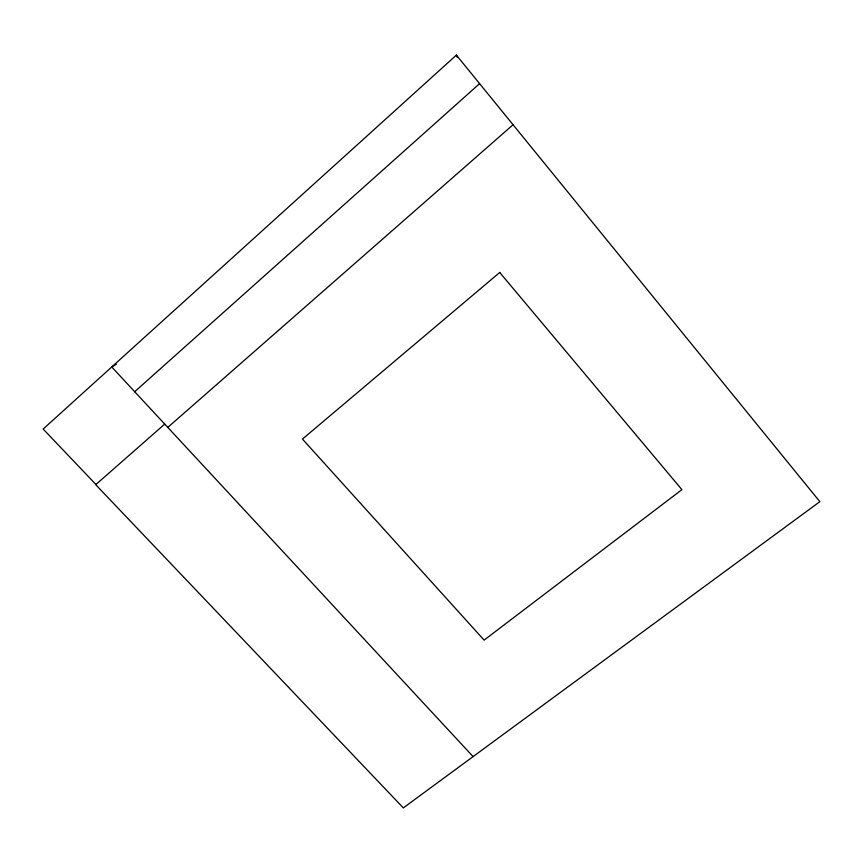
<?xml version="1.0" encoding="UTF-8"?>
<svg xmlns="http://www.w3.org/2000/svg" width="863" height="863" viewBox="0 0 863 863"><rect width="100%" height="100%" fill="white"/><g stroke="black" fill="none" stroke-linecap="round" stroke-linejoin="round"><path stroke-width="1.29" d="M164.725 424.089L95.717 484.682L403.323 807.897L819.85 501.673L456.376 55.103L43.15 429.04L95.933 484.499M134.704 391.716L479.601 83.646M167.789 427.401L513.064 124.747M116.354 364.251L111.748 366.969L473.097 756.603M456.376 55.103L457.325 57.368M499.731 272.471L302.449 439.073L484.111 640.119L681.899 489.645L499.731 272.471"/></g></svg>
